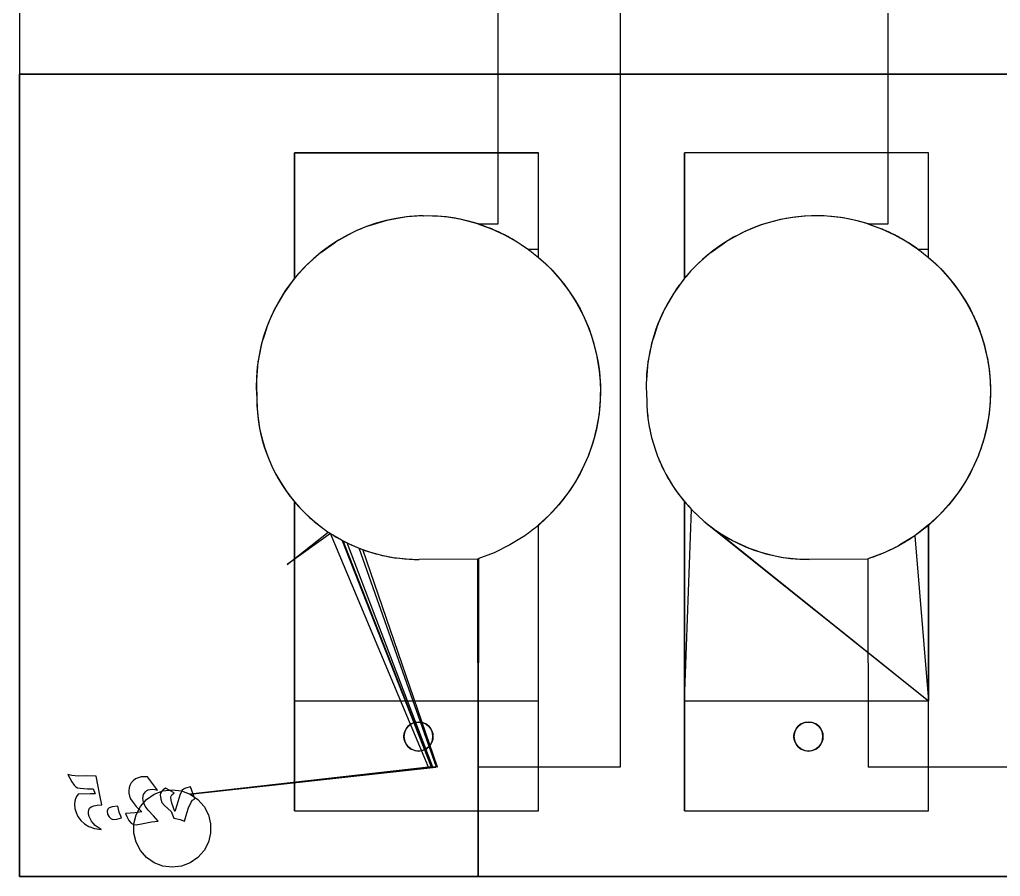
# Model space of a CAD drawing. Header units: millimetres. Extents: x -658 to 1307, y -81 to 472.
# Drawn here: x 380.8 to 431.5, y 0 to 44.3 of the extents above; entities that cross this region are included whole.
import ezdxf

# ---------------------------------------------------------------- set-up
doc = ezdxf.new("R2010")
doc.units = ezdxf.units.MM
doc.layers.get('0').update_dxf_attribs({"true_color": 0xffffff})

# ---------------------------------------------------------------- blocks, each defined once
blk = doc.blocks.new('frame_v_2_5_1')
for p, q in [((420.32, 886.89, 162.01), (420.32, 56.43, 162)), ((420.32, 847.03, 127.01), (420.32, 56.43, 127.01)), ((110, 738.66, 162.01), (110, 0, 162.01)), ((357.31, 337.28, 127), (357.31, 636.09, 127)), ((357.31, 337.28, 162), (357.31, 636.09, 162)), ((558.81, 337.28, 127), (558.81, 636.09, 127)), ((558.81, 337.28, 162), (558.81, 636.09, 162)), ((110, 584.49, 50), (110, 414.5, 50)), ((110, 414.5, 0), (1082, 414.5, 0)), ((1082, 414.5, 50), (110, 414.5, 50)), ((110, 414.5, 0), (110, 414.5, 50)), ((110, 0, 0.02), (110, 414.5, 0)), ((252.07, 373.88, 0), (252.07, 373.88, 24.01)), ((252.07, 373.88, 24.01), (252.08, 309.11, 24)), ((252.08, 309.1, 0), (252.07, 373.88, 0)), ((252.07, 373.88, 0), (378.07, 373.88, 0.01)), ((378.07, 373.88, 24.01), (252.07, 373.88, 24.01)), ((378.07, 323.95, 24.01), (378.07, 373.88, 24.01)), ((378.07, 373.88, 0.01), (378.07, 373.88, 24.01)), ((378.07, 319.86, 0.01), (378.07, 373.88, 0.01)), ((453.57, 373.88, 0), (453.57, 373.88, 24.01)), ((453.58, 309.1, 0), (453.57, 373.88, 0)), ((453.57, 373.88, 24.01), (453.58, 309.11, 24.01)), ((579.57, 373.88, 0), (453.57, 373.88, 0)), ((579.57, 373.88, 24.01), (453.57, 373.88, 24.01)), ((579.57, 323.95, 24.01), (579.57, 373.88, 24.01)), ((579.57, 373.88, 0), (579.57, 373.88, 24.01)), ((579.57, 319.86, 0), (579.57, 373.88, 0)), ((309.07, 340.69, 24.01), (309.08, 340.69, 162)), ((318.58, 341.38, 24.01), (318.59, 341.37, 162)), ((328.1, 341.03, 24.01), (328.11, 341.02, 162)), ((337.54, 339.65, 162), (337.53, 339.65, 24.01)), ((510.57, 340.69, 24.02), (510.58, 340.69, 162)), ((520.08, 341.38, 24.02), (520.09, 341.37, 162)), ((529.6, 341.03, 24.02), (529.61, 341.02, 162)), ((539.03, 339.65, 24.02), (539.04, 339.65, 162)), ((290.56, 336.26, 24.01), (290.57, 336.26, 162)), ((299.69, 338.98, 24.01), (299.7, 338.97, 162)), ((346.77, 337.26, 127.01), (346.77, 337.26, 24.01)), ((346.77, 337.26, 127.01), (346.77, 337.26, 162)), ((347.15, 337.28, 127.01), (357.31, 337.28, 127)), ((347.15, 337.28, 162), (357.31, 337.28, 162)), ((347.15, 337.28, 127.01), (347.15, 337.28, 162)), ((353.75, 334.72, 24), (353.76, 334.72, 127.01)), ((357.31, 337.28, 127), (357.31, 337.28, 162)), ((492.06, 336.26, 24.02), (492.07, 336.26, 162)), ((501.19, 338.98, 24.02), (501.2, 338.97, 162)), ((548.27, 337.26, 24.01), (548.27, 337.26, 127)), ((548.27, 337.26, 127), (548.27, 337.26, 162)), ((548.65, 337.28, 127), (548.65, 337.28, 162)), ((548.65, 337.28, 127), (558.81, 337.28, 127)), ((548.65, 337.28, 162), (558.81, 337.28, 162)), ((555.25, 334.72, 24), (555.26, 334.72, 127)), ((558.81, 337.28, 127), (558.81, 337.28, 162)), ((281.77, 332.57, 24.01), (281.78, 332.57, 162)), ((360.51, 331.62, 24), (360.51, 331.62, 127.01)), ((483.27, 332.57, 24.02), (483.28, 332.57, 162)), ((562.01, 331.62, 24), (562.01, 331.62, 127)), ((265.65, 322.46, 24.01), (273.43, 327.95, 24.01)), ((273.43, 327.95, 24.01), (273.44, 327.95, 162)), ((366.99, 327.98, 24), (366.99, 327.97, 127.01)), ((467.15, 322.46, 24.01), (474.93, 327.95, 24.02)), ((474.93, 327.95, 24.02), (474.94, 327.95, 162)), ((568.49, 327.98, 24), (568.49, 327.97, 127)), ((265.65, 322.46, 24.01), (265.65, 322.45, 162)), ((378.07, 323.95, 24.01), (372.96, 323.96, 24)), ((373.15, 323.81, 127.01), (373.16, 323.83, 24)), ((378.09, 319.88, 24), (378.07, 323.95, 24.01)), ((378.09, 319.88, 24), (378.07, 319.86, 0.01)), ((467.15, 322.46, 24.01), (467.15, 322.45, 162)), ((579.57, 323.95, 24.01), (574.44, 323.95, 24)), ((574.65, 323.81, 127), (574.66, 323.83, 24)), ((579.59, 319.88, 24), (579.57, 323.95, 24.01)), ((579.59, 319.88, 24), (579.57, 319.86, 0)), ((258.5, 316.15, 24.01), (258.51, 316.14, 162)), ((378.94, 319.16, 127.01), (378.95, 319.17, 0)), ((460, 316.15, 24.01), (460.01, 316.14, 162)), ((580.44, 319.16, 127), (580.45, 319.17, 0)), ((252.08, 309.11, 24), (252.08, 309.1, 0)), ((252.08, 309.1, 162), (252.08, 309.11, 24)), ((384.34, 314.06, 127.01), (384.34, 314.06, 0)), ((453.58, 309.11, 24.01), (453.58, 309.1, 0)), ((453.58, 309.1, 162), (453.58, 309.11, 24.01)), ((585.84, 314.06, 127), (585.84, 314.06, 0)), ((389.3, 308.52, 127.01), (389.31, 308.53, 0)), ((590.81, 308.53, 0), (590.8, 308.52, 127)), ((246.46, 301.41, 0), (246.46, 301.4, 162)), ((393.8, 302.6, 127.01), (393.8, 302.61, 0)), ((447.96, 301.4, 162), (447.96, 301.41, 0)), ((595.3, 302.61, 0), (595.3, 302.6, 127)), ((397.79, 296.34, 127.01), (397.79, 296.34, 0)), ((599.29, 296.34, 0), (599.29, 296.34, 127)), ((241.7, 293.14, 0), (241.71, 293.14, 162)), ((401.26, 289.76, 127.01), (401.26, 289.77, 0)), ((443.21, 293.14, 162), (443.2, 293.14, 0)), ((602.76, 289.77, 0), (602.76, 289.76, 127)), ((237.87, 284.42, 0), (237.88, 284.42, 162)), ((439.37, 284.42, 0), (439.38, 284.42, 162)), ((404.18, 282.93, 127.01), (404.18, 282.93, 0)), ((605.68, 282.93, 0), (605.68, 282.93, 127)), ((235, 275.33, 0), (235.01, 275.32, 162)), ((406.53, 275.88, 127.01), (406.53, 275.88, 0)), ((436.5, 275.33, 0), (436.51, 275.32, 162)), ((608.03, 275.88, 0), (608.03, 275.88, 127)), ((408.3, 268.66, 127.01), (408.3, 268.66, 0)), ((609.8, 268.66, 0), (609.8, 268.66, 127)), ((233.14, 265.98, 0), (233.15, 265.98, 162)), ((434.64, 265.98, 0), (434.65, 265.98, 162)), ((409.47, 261.32, 127.01), (409.47, 261.32, 0)), ((610.97, 261.32, 0), (610.97, 261.32, 127)), ((232.3, 256.48, 0), (232.31, 256.48, 162)), ((410.04, 253.91, 127.01), (410.04, 253.91, 0)), ((433.8, 256.48, 0), (433.81, 256.48, 162)), ((611.54, 253.91, 0), (611.54, 253.91, 127)), ((232.49, 246.95, 0), (232.5, 246.95, 162)), ((410, 246.48, 127.01), (410, 246.48, 0)), ((434, 246.95, 162), (433.99, 246.95, 0)), ((611.5, 246.48, 0), (611.5, 246.48, 127)), ((409.35, 239.08, 127.01), (409.35, 239.08, 0)), ((610.85, 239.08, 0), (610.85, 239.08, 127)), ((233.01, 237.92, 0), (233.02, 237.92, 162)), ((434.52, 237.92, 162), (434.51, 237.92, 0)), ((234.51, 229, 0), (234.52, 228.99, 162)), ((408.1, 231.75, 127.01), (408.1, 231.75, 0)), ((436.02, 228.99, 162), (436.01, 229, 0)), ((609.6, 231.75, 0), (609.6, 231.75, 127)), ((406.25, 224.55, 127.01), (406.26, 224.55, 0)), ((607.76, 224.55, 0), (607.75, 224.55, 127)), ((236.97, 220.29, 0), (236.98, 220.28, 162)), ((438.48, 220.28, 162), (438.47, 220.29, 0)), ((403.83, 217.53, 127.01), (403.83, 217.53, 0)), ((605.33, 217.53, 0), (605.33, 217.53, 127)), ((240.35, 211.89, 0), (240.36, 211.89, 162)), ((400.83, 210.73, 127.01), (400.83, 210.73, 0)), ((441.86, 211.89, 162), (441.85, 211.89, 0)), ((602.33, 210.73, 127), (602.33, 210.73, 0)), ((244.63, 203.92, 0), (244.63, 203.92, 162)), ((397.29, 204.19, 127.01), (397.29, 204.19, 0)), ((446.13, 203.92, 162), (446.13, 203.92, 0)), ((598.79, 204.19, 127), (598.79, 204.19, 0)), ((393.23, 197.97, 127.01), (393.23, 197.97, 0)), ((594.73, 197.97, 0), (594.73, 197.97, 127)), ((249.74, 196.45, 0), (249.74, 196.45, 162)), ((252.03, 193.78, 0), (252.07, 193.72, 86.98)), ((252.07, 33.96, 0), (252.03, 193.78, 0)), ((252.07, 193.72, 86.98), (253.85, 191.66, 86.97)), ((252.07, 193.72, 86.98), (252.07, 90.78, 86.97)), ((451.24, 196.45, 162), (451.24, 196.45, 0)), ((453.53, 193.78, 0), (453.57, 193.72, 86.98)), ((453.57, 33.96, 0), (453.53, 193.78, 0)), ((453.57, 193.72, 86.98), (455.35, 191.66, 86.97)), ((453.57, 193.72, 86.98), (453.57, 90.78, 86.97)), ((255.64, 189.58, 86.97), (255.63, 189.58, 162)), ((388.67, 192.1, 127.01), (388.67, 192.1, 0)), ((453.57, 90.78, 86.97), (457.13, 189.58, 86.96)), ((455.35, 191.66, 86.97), (457.13, 189.58, 86.96)), ((457.13, 189.58, 86.96), (457.13, 189.58, 162)), ((457.13, 189.58, 86.96), (463.73, 183.39, 86.96)), ((590.17, 192.1, 0), (590.17, 192.1, 127)), ((262.23, 183.39, 162), (262.23, 183.39, 86.97)), ((383.65, 186.62, 127.01), (383.65, 186.62, 0)), ((463.73, 183.39, 86.96), (470.96, 177.95, 86.96)), ((463.73, 183.39, 86.96), (463.73, 183.39, 162)), ((463.73, 183.39, 86.96), (579.57, 90.78, 86.98)), ((585.15, 186.62, 0), (585.15, 186.62, 127)), ((248.15, 161.18, 162), (269.47, 177.95, 162)), ((269.47, 177.95, 162), (269.47, 177.95, 86.97)), ((378.07, 181.72, 86.97), (378.07, 181.72, 127)), ((378.07, 33.96, 0.01), (378.08, 181.72, 0)), ((378.07, 181.72, 86.97), (378.08, 181.72, 0)), ((378.07, 90.78, 86.98), (378.07, 181.72, 86.97)), ((470.96, 177.95, 86.96), (478.74, 173.32, 86.96)), ((470.96, 177.95, 86.96), (470.97, 177.95, 162)), ((470.96, 177.95, 86.96), (579.57, 90.78, 86.98)), ((579.57, 33.96, 0), (579.58, 181.72, 0)), ((579.57, 181.72, 87.11), (579.57, 90.78, 86.98)), ((579.58, 181.72, 0), (579.57, 181.72, 87.11)), ((579.57, 181.72, 87.11), (579.57, 181.72, 127)), ((270.7, 177.22, 162.01), (248.15, 161.18, 162)), ((321.25, 56.43, 162), (270.7, 177.22, 162.01)), ((322.77, 56.43, 162.01), (276.6, 173.7, 162.01)), ((277.24, 173.32, 162), (277.24, 173.32, 86.97)), ((322.94, 56.43, 162), (277.24, 173.32, 162)), ((323.52, 56.43, 162), (279.28, 172.39, 162.01)), ((371.03, 176.05, 86.97), (371.03, 176.05, 127)), ((478.74, 173.32, 86.96), (478.74, 173.32, 162)), ((478.74, 173.32, 86.96), (486.98, 169.57, 86.96)), ((572.52, 176.05, 86.97), (579.57, 90.78, 86.98)), ((572.52, 176.05, 86.97), (572.53, 176.05, 127)), ((285.48, 169.57, 86.97), (285.48, 169.56, 162)), ((325.32, 56.43, 162), (285.48, 169.56, 162)), ((325.9, 56.43, 162), (287.33, 168.95, 162.01)), ((355.22, 167.28, 86.97), (355.22, 167.27, 127)), ((363.34, 171.27, 86.97), (363.34, 171.27, 127)), ((486.98, 169.57, 86.96), (495.57, 166.72, 86.96)), ((486.98, 169.56, 162), (486.98, 169.57, 86.96)), ((556.72, 167.27, 86.97), (556.72, 167.27, 127)), ((564.84, 171.27, 86.97), (564.84, 171.27, 127)), ((294.07, 166.72, 162), (294.07, 166.73, 86.97)), ((302.92, 164.83, 162), (302.92, 164.83, 86.97)), ((311.92, 163.9, 162), (311.92, 163.9, 86.97)), ((316.44, 163.93, 162), (346.74, 164.11, 162)), ((316.44, 163.93, 86.97), (346.74, 164.11, 86.97)), ((346.74, 164.11, 127.01), (347.09, 164.11, 127.01)), ((346.74, 164.11, 127.01), (346.74, 164.11, 162)), ((346.74, 164.11, 127.01), (346.74, 164.11, 86.97)), ((346.74, 164.11, 162), (347.09, 164.11, 162)), ((346.88, 56.43, 162), (346.74, 164.11, 162)), ((347.09, 164.11, 127.01), (346.96, 56.43, 127.01)), ((346.96, 56.43, 162), (347.09, 164.11, 162)), ((347.09, 164.11, 127.01), (347.09, 164.11, 162)), ((495.57, 166.72, 86.96), (495.57, 166.72, 162)), ((495.57, 166.72, 86.96), (504.41, 164.83, 86.96)), ((504.41, 164.83, 86.96), (513.42, 163.9, 86.96)), ((504.41, 164.83, 86.96), (504.42, 164.83, 162)), ((513.42, 163.9, 86.96), (548.23, 164.11, 86.96)), ((513.42, 163.9, 86.96), (513.42, 163.9, 162)), ((517.94, 163.93, 162), (548.24, 164.11, 162)), ((548.24, 164.11, 127), (548.23, 164.11, 86.96)), ((548.24, 164.11, 127), (548.24, 164.11, 162)), ((548.24, 164.11, 127), (548.45, 56.43, 127.01)), ((548.24, 164.11, 162), (548.45, 56.43, 162)), ((252.07, 90.78, 23.94), (378.07, 90.78, 23.95)), ((252.07, 90.78, 23.94), (252.07, 90.78, 86.97)), ((252.07, 90.78, 86.97), (378.07, 90.78, 86.98)), ((252.07, 90.78, 23.94), (252.07, 33.96, 23.94)), ((378.07, 90.78, 23.95), (378.07, 90.78, 86.98)), ((378.07, 33.96, 23.95), (378.07, 90.78, 23.95)), ((453.57, 90.78, 23.96), (453.57, 90.78, 86.97)), ((453.57, 90.78, 23.96), (579.57, 90.78, 23.96)), ((453.57, 90.78, 86.97), (579.57, 90.78, 86.98)), ((453.57, 90.78, 23.96), (453.57, 33.96, 23.96)), ((579.57, 90.78, 23.96), (579.57, 90.78, 86.98)), ((579.57, 33.96, 23.96), (579.57, 90.78, 23.96)), ((309.58, 76.03, 23.95), (309.58, 76.03, 82.01)), ((310.77, 77.59, 23.95), (310.77, 77.58, 82.01)), ((312.32, 78.78, 23.95), (312.32, 78.78, 82.01)), ((314.13, 79.53, 23.95), (314.13, 79.53, 82.01)), ((316.07, 79.78, 23.95), (316.07, 79.78, 82.01)), ((318.02, 79.53, 23.95), (318.01, 79.53, 82.01)), ((319.82, 78.78, 23.95), (319.82, 78.78, 82.01)), ((321.38, 77.59, 23.95), (321.38, 77.58, 82.01)), ((322.57, 76.03, 23.95), (322.57, 76.03, 82.01)), ((511.08, 76.03, 23.96), (511.08, 76.03, 82)), ((512.27, 77.59, 23.96), (512.27, 77.58, 82)), ((513.82, 78.78, 23.96), (513.82, 78.78, 82)), ((515.63, 79.53, 23.96), (515.63, 79.53, 82)), ((517.57, 79.78, 23.96), (517.57, 79.78, 82)), ((519.52, 79.53, 23.96), (519.51, 79.53, 82)), ((521.32, 78.78, 23.96), (521.32, 78.78, 82)), ((522.88, 77.59, 23.96), (522.88, 77.58, 82)), ((524.07, 76.03, 23.96), (524.07, 76.03, 82)), ((308.57, 72.28, 23.95), (308.57, 72.28, 82.01)), ((308.83, 74.23, 23.95), (308.83, 74.22, 82.01)), ((323.32, 74.23, 23.95), (323.32, 74.22, 82.01)), ((323.57, 72.28, 23.95), (323.57, 72.28, 82.01)), ((510.07, 72.28, 23.96), (510.07, 72.28, 82)), ((510.33, 74.22, 23.96), (510.33, 74.22, 82)), ((524.82, 74.22, 23.96), (524.82, 74.22, 82)), ((525.07, 72.28, 23.96), (525.07, 72.28, 82)), ((308.83, 70.34, 23.95), (308.83, 70.34, 82.01)), ((309.58, 68.53, 23.95), (309.58, 68.53, 82.01)), ((310.77, 66.98, 23.95), (310.77, 66.98, 82.01)), ((321.38, 66.98, 23.95), (321.38, 66.98, 82.01)), ((322.57, 68.53, 23.95), (322.57, 68.53, 82.01)), ((323.32, 70.34, 23.95), (323.32, 70.34, 82.01)), ((510.33, 70.34, 23.96), (510.33, 70.34, 82)), ((511.08, 68.53, 23.96), (511.08, 68.53, 82)), ((512.27, 66.98, 23.96), (512.27, 66.98, 82)), ((522.88, 66.98, 23.96), (522.88, 66.98, 82)), ((524.07, 68.53, 23.96), (524.07, 68.53, 82)), ((524.82, 70.34, 23.96), (524.82, 70.34, 82)), ((312.32, 65.79, 23.95), (312.32, 65.79, 82.01)), ((314.13, 65.04, 23.95), (314.13, 65.04, 82.01)), ((316.07, 64.78, 23.95), (316.07, 64.78, 82.01)), ((318.02, 65.04, 23.95), (318.01, 65.04, 82.01)), ((319.82, 65.79, 23.95), (319.82, 65.79, 82.01)), ((513.82, 65.79, 23.96), (513.82, 65.79, 82)), ((515.63, 65.04, 23.96), (515.63, 65.04, 82)), ((517.57, 64.78, 23.96), (517.57, 64.78, 82)), ((519.52, 65.04, 23.96), (519.51, 65.04, 82)), ((521.32, 65.79, 23.96), (521.32, 65.79, 82)), ((198.14, 42.43, 162), (324.99, 56.43, 162)), ((321.25, 56.43, 162), (198.14, 42.43, 162)), ((322.77, 56.43, 162.01), (198.14, 42.43, 162)), ((322.77, 56.43, 162.01), (321.25, 56.43, 162)), ((322.94, 56.43, 162), (322.77, 56.43, 162.01)), ((323.52, 56.43, 162), (322.94, 56.43, 162)), ((323.52, 56.43, 162), (322.94, 56.34, 162)), ((322.94, 56.43, 162), (322.94, 56.34, 162)), ((324.99, 56.43, 162), (323.52, 56.43, 162)), ((325.9, 56.43, 162), (325.32, 56.43, 162)), ((346.88, 56.43, 162), (346.96, 56.43, 162)), ((346.96, 0, 162.01), (346.88, 56.43, 162)), ((420.32, 56.43, 127.01), (346.96, 56.43, 127.01)), ((420.32, 56.43, 162), (346.96, 56.43, 162)), ((346.96, 56.43, 127.01), (346.96, 56.43, 162)), ((346.96, 56.43, 162), (346.96, 0, 162.01)), ((420.32, 56.43, 127.01), (420.32, 56.43, 162)), ((621.82, 56.43, 127.01), (548.45, 56.43, 127.01)), ((621.82, 56.43, 162), (548.45, 56.43, 162)), ((548.45, 56.43, 127.01), (548.45, 56.43, 162)), ((134.84, 52.66, 0.01), (134.84, 52.66, 20.01)), ((137.02, 52.06, 0.01), (137.02, 52.06, 20.01)), ((140.17, 51.86, 0.01), (140.17, 51.86, 20.01)), ((144.78, 51.88, 0.01), (144.78, 51.88, 20.01)), ((149.48, 51.72, 0.01), (149.48, 51.72, 20.01)), ((171.27, 50.99, 0.01), (171.27, 50.99, 20.01)), ((172.73, 51.4, 0.01), (172.73, 51.4, 20.01)), ((174.3, 51.53, 0.01), (174.3, 51.53, 20.01)), ((181.25, 44.54, 0.01), (176.15, 51.37, 0.01)), ((181.25, 44.54, 20.01), (176.15, 51.37, 20.01)), ((176.15, 51.37, 0.01), (176.15, 51.37, 20.01)), ((136.94, 48.9, 0.01), (136.94, 48.9, 20.01)), ((138.15, 47.2, 0.01), (138.15, 47.2, 20.01)), ((139.02, 46.29, 0.01), (139.02, 46.29, 20.01)), ((139.95, 45.84, 0.01), (139.95, 45.84, 20.01)), ((166.54, 45.74, 0.01), (166.54, 45.74, 20.01)), ((166.98, 47.05, 0.01), (166.98, 47.05, 20.01)), ((167.7, 48.27, 0.01), (167.7, 48.27, 20.01)), ((168.71, 49.39, 0.01), (168.71, 49.39, 20.01)), ((169.93, 50.33, 0.01), (169.93, 50.33, 20.01)), ((195.65, 45.64, 0.01), (195.65, 45.64, 20.01)), ((200.45, 40.06, 0.01), (198.21, 46.25, 0.01)), ((198.21, 46.25, 0.01), (198.21, 46.25, 20.01)), ((200.45, 40.06, 20.01), (198.21, 46.25, 20.01)), ((139.45, 41.33, 0.01), (139.45, 41.33, 20.01)), ((140.31, 42.42, 0.01), (140.31, 42.42, 20.01)), ((141.24, 45.51, 0.01), (141.24, 45.51, 20.01)), ((145.04, 45.24, 0.01), (145.04, 45.24, 20.01)), ((146.67, 42.67, 0.01), (146.67, 42.67, 20.01)), ((146.79, 45.26, 0.01), (146.79, 45.26, 20.01)), ((147.49, 45.22, 0.01), (147.8, 45.21, 0.01)), ((147.49, 45.22, 20.01), (147.8, 45.21, 20.01)), ((147.49, 45.22, 0.01), (147.49, 45.22, 20.01)), ((147.8, 45.21, 0.01), (148.02, 45.18, 0.01)), ((147.8, 45.21, 0.01), (147.8, 45.21, 20.01)), ((147.8, 45.21, 20.01), (148.02, 45.18, 20.01)), ((148.02, 45.18, 0.01), (149.05, 42.65, 0.01)), ((148.02, 45.18, 20.01), (149.05, 42.65, 20.01)), ((148.02, 45.18, 0.01), (148.02, 45.18, 20.01)), ((149.05, 42.65, 0.01), (149.05, 42.65, 20.01)), ((151.42, 41.97, 0.01), (151.42, 41.97, 20.01)), ((166.4, 44.33, 0.01), (166.4, 44.33, 20.01)), ((166.5, 42.93, 0.01), (166.5, 42.93, 20.01)), ((166.82, 41.54, 0.01), (166.82, 41.54, 20.01)), ((174.04, 42.32, 0.01), (174.04, 42.32, 20.01)), ((174.96, 43.78, 0.01), (174.96, 43.78, 20.01)), ((175.64, 44.32, 0.01), (175.64, 44.32, 20.01)), ((176.44, 44.7, 0.01), (176.44, 44.7, 20.01)), ((178.41, 45.01, 0.01), (178.41, 45.01, 20.01)), ((179.55, 42.45, 162), (179.55, 42.45, 117)), ((179.79, 44.89, 0.01), (179.79, 44.89, 20.01)), ((181.25, 44.54, 0.01), (181.25, 44.54, 20.01)), ((182.67, 42.13, 0.01), (182.67, 42.13, 20.01)), ((182.84, 43.05, 0.01), (182.84, 43.05, 20.01)), ((183.34, 43.93, 0.01), (183.34, 43.93, 20.01)), ((184.06, 44.15, 162), (184.06, 44.15, 117)), ((184.17, 44.76, 0.01), (184.17, 44.76, 20.01)), ((189.88, 43.26, 0.01), (185.34, 45.53, 0.01)), ((189.88, 43.26, 20.01), (185.34, 45.53, 20.01)), ((185.34, 45.53, 0.01), (185.34, 45.53, 20.01)), ((188.18, 40.7, 0.01), (188.18, 40.7, 20.01)), ((188.29, 41.42, 0.01), (188.29, 41.42, 20.01)), ((188.61, 42.08, 0.01), (188.61, 42.08, 20.01)), ((188.85, 44.73, 162), (188.85, 44.73, 117)), ((189.88, 43.26, 0.01), (189.88, 43.26, 20.01)), ((192.8, 41.98, 0.01), (192.8, 41.98, 20.01)), ((193.45, 43.51, 0.01), (193.45, 43.51, 20.01)), ((193.64, 44.15, 162), (193.64, 44.15, 117)), ((194.04, 44.5, 0.01), (194.04, 44.5, 20.01)), ((194.73, 45.14, 0.01), (194.73, 45.14, 20.01)), ((198.14, 42.43, 162), (198.14, 42.43, 117)), ((138.34, 37.39, 0.01), (138.34, 37.39, 20.01)), ((138.46, 38.82, 0.01), (138.46, 38.82, 20.01)), ((138.83, 40.13, 0.01), (138.83, 40.13, 20.01)), ((147.04, 35.99, 0.01), (147.04, 35.99, 20.01)), ((148.31, 36.5, 0.01), (148.31, 36.5, 20.01)), ((150.11, 36.85, 0.01), (150.11, 36.85, 20.01)), ((152.53, 37.02, 0.01), (152.53, 37.02, 20.01)), ((157.87, 35.87, 0.01), (157.87, 35.87, 20.01)), ((160.67, 36.28, 0.01), (160.67, 36.28, 20.01)), ((167.35, 40.16, 0.01), (167.35, 40.16, 20.01)), ((168.09, 38.8, 0.01), (168.09, 38.8, 20.01)), ((170.21, 36.09, 0.01), (170.21, 36.09, 20.01)), ((172.38, 36.11, 162), (172.38, 36.11, 117)), ((173.74, 40.43, 0.01), (173.74, 40.43, 20.01)), ((174.03, 38.33, 0.01), (174.03, 38.33, 20.01)), ((174.91, 36.36, 0.01), (174.91, 36.36, 20.01)), ((175.58, 39.71, 162), (175.58, 39.71, 117)), ((182.91, 39.93, 0.01), (182.91, 39.93, 20.01)), ((183.43, 38.23, 0.01), (183.43, 38.23, 20.01)), ((184.89, 36.6, 0.01), (184.89, 36.6, 20.01)), ((188.31, 39.41, 0.01), (188.31, 39.41, 20.01)), ((188.69, 37.79, 0.01), (188.69, 37.79, 20.01)), ((191.36, 37.3, 0.01), (191.36, 37.3, 20.01)), ((198.56, 38.41, 0.01), (198.56, 38.41, 20.01)), ((199.28, 39.32, 0.01), (199.28, 39.32, 20.01)), ((200.45, 40.06, 0.01), (200.45, 40.06, 20.01)), ((202.11, 39.69, 162), (202.11, 39.69, 117)), ((205.3, 36.08, 162), (205.3, 36.08, 117)), ((138.54, 35.13, 0.01), (138.54, 35.13, 20.01)), ((139.14, 32.96, 0.01), (139.14, 32.96, 20.01)), ((140.15, 30.88, 0.01), (140.15, 30.88, 20.01)), ((145.52, 33.29, 0.01), (145.52, 33.29, 20.01)), ((145.62, 32.11, 0.01), (145.62, 32.11, 20.01)), ((145.69, 34.44, 0.01), (145.69, 34.44, 20.01)), ((145.91, 30.93, 0.01), (145.91, 30.93, 20.01)), ((146.17, 35.33, 0.01), (146.17, 35.33, 20.01)), ((155.24, 33.68, 0.01), (155.24, 33.68, 20.01)), ((155.48, 32.19, 0.01), (155.48, 32.19, 20.01)), ((155.49, 34.76, 0.01), (155.49, 34.76, 20.01)), ((156.21, 30.77, 0.01), (156.21, 30.77, 20.01)), ((156.23, 35.43, 0.01), (156.23, 35.43, 20.01)), ((161.51, 33.15, 0.01), (161.51, 33.15, 20.01)), ((164.72, 32.55, 0.01), (164.72, 32.55, 20.01)), ((165.36, 30.97, 0.01), (165.36, 30.97, 20.01)), ((169.73, 32.8, 0.01), (169.73, 32.8, 20.01)), ((170.14, 31.84, 162), (170.14, 31.84, 117)), ((173.17, 33.42, 0.01), (173.17, 33.42, 20.01)), ((176.48, 34.23, 0.01), (176.48, 34.23, 20.01)), ((179.13, 31.3, 0.01), (179.13, 31.3, 20.01)), ((188.22, 33.56, 0.01), (188.22, 33.56, 20.01)), ((190.19, 33.56, 0.01), (190.19, 33.56, 20.01)), ((196.35, 32.62, 0.01), (196.35, 32.62, 20.01)), ((197.24, 35.37, 0.01), (197.24, 35.37, 20.01)), ((207.54, 31.81, 162), (207.54, 31.81, 117)), ((252.07, 33.96, 0), (378.07, 33.96, 0.01)), ((252.07, 33.96, 23.94), (378.07, 33.96, 23.95)), ((252.07, 33.96, 0), (252.07, 33.96, 23.94)), ((378.07, 33.96, 0.01), (378.07, 33.96, 23.95)), ((453.57, 33.96, 0), (453.57, 33.96, 23.96)), ((453.57, 33.96, 23.96), (579.57, 33.96, 23.96)), ((453.57, 33.96, 0), (579.57, 33.96, 0)), ((579.57, 33.96, 0), (579.57, 33.96, 23.96)), ((141.55, 28.89, 0.01), (141.55, 28.89, 20.01)), ((143.44, 27.13, 0.01), (143.44, 27.13, 20.01)), ((145.84, 25.77, 0.01), (145.84, 25.77, 20.01)), ((147.06, 28.57, 0.01), (147.06, 28.57, 20.01)), ((147.94, 27.43, 0.01), (147.94, 27.43, 20.01)), ((149.1, 26.35, 0.01), (149.1, 26.35, 20.01)), ((157.26, 29.72, 0.01), (157.26, 29.72, 20.01)), ((158.41, 29.37, 0.01), (158.41, 29.37, 20.01)), ((160.28, 29.6, 0.01), (160.28, 29.6, 20.01)), ((162.68, 30.27, 0.01), (162.68, 30.27, 20.01)), ((166.42, 28.83, 0.01), (166.42, 28.83, 20.01)), ((167.56, 27.54, 0.01), (167.56, 27.54, 20.01)), ((168.82, 26.9, 0.01), (168.82, 26.9, 20.01)), ((168.98, 27.16, 162), (168.98, 27.16, 117)), ((170.15, 26.69, 0.01), (170.15, 26.69, 20.01)), ((173.83, 27.27, 0.01), (173.83, 27.27, 20.01)), ((178.15, 28.12, 0.01), (178.15, 28.12, 20.01)), ((181.56, 28.56, 0.01), (181.56, 28.56, 20.01)), ((189.62, 30.11, 0.01), (189.62, 30.11, 20.01)), ((192.91, 29.34, 0.01), (192.91, 29.34, 20.01)), ((195.27, 28.5, 0.01), (195.27, 28.5, 20.01)), ((208.69, 27.13, 162), (208.69, 27.13, 117)), ((148.75, 24.81, 0.01), (148.75, 24.81, 20.01)), ((150.52, 25.33, 0.01), (150.52, 25.33, 20.01)), ((152.18, 24.25, 0.01), (152.18, 24.39, 0.01)), ((152.18, 24.25, 20.01), (152.18, 24.39, 20.01)), ((152.18, 24.39, 0.01), (152.18, 24.39, 20.01)), ((152.18, 24.25, 0.01), (152.18, 24.25, 20.01)), ((168.98, 22.34, 162), (168.98, 22.34, 117)), ((208.69, 22.31, 162), (208.69, 22.31, 117)), ((170.13, 17.65, 162), (170.13, 17.65, 117)), ((207.53, 17.63, 162), (207.53, 17.62, 117)), ((172.37, 13.38, 162), (172.37, 13.38, 117)), ((205.29, 13.36, 162), (205.28, 13.36, 117)), ((175.56, 9.77, 162), (175.56, 9.77, 117)), ((179.53, 7.03, 162), (179.53, 7.03, 117)), ((184.03, 5.32, 162), (184.03, 5.32, 117)), ((193.61, 5.31, 162), (193.61, 5.31, 117)), ((198.12, 7.02, 162), (198.11, 7.02, 117)), ((202.09, 9.75, 162), (202.08, 9.75, 117)), ((1082, 0, 0), (110, 0, 0.02)), ((110, 0, 162.01), (346.96, 0, 162.01)), ((110, 0, 162.01), (110, 0, 0.02)), ((188.82, 4.73, 162), (188.82, 4.73, 117)), ((346.96, 0, 162.01), (1082, 0, 162))]:
    blk.add_line(p, q)
for points in [[(309.07, 340.69, 24.01), (299.69, 338.98, 24.01)], [(328.1, 341.03, 24.01), (318.58, 341.38, 24.01)], [(346.77, 337.26, 24.01), (337.53, 339.65, 24.01)], [(299.69, 338.98, 24.01), (290.56, 336.26, 24.01)], [(346.77, 337.26, 127.01), (353.76, 334.72, 127.01)], [(353.75, 334.72, 24), (360.51, 331.62, 24)], [(548.27, 337.26, 127), (555.26, 334.72, 127)], [(548.27, 337.26, 24.01), (555.25, 334.72, 24)], [(555.26, 334.72, 127), (562.01, 331.62, 127)], [(281.77, 332.57, 24.01), (273.43, 327.95, 24.01)], [(360.51, 331.62, 24), (365.23, 328.97, 24), (366.99, 327.98, 24)], [(562.01, 331.62, 127), (568.49, 327.97, 127)], [(366.99, 327.98, 24), (369.13, 326.53, 24), (372.96, 323.96, 24)], [(366.99, 327.97, 127.01), (369.13, 326.53, 127.01), (372.95, 323.95, 127.01), (373.15, 323.81, 127.01)], [(568.49, 327.98, 24), (570.63, 326.53, 24), (574.44, 323.95, 24)], [(265.65, 322.46, 24.01), (262.07, 319.3, 24.01), (258.5, 316.15, 24.01)], [(372.96, 323.96, 24), (373.16, 323.83, 24)], [(373.15, 323.81, 127.01), (374.24, 322.94, 127.01), (375.52, 321.91, 127.01), (378.07, 319.86, 127.01), (378.94, 319.16, 127.01), (381.64, 316.61, 127.01), (384.34, 314.06, 127.01), (389.3, 308.52, 127.01), (393.8, 302.6, 127.01), (397.79, 296.34, 127.01), (401.26, 289.76, 127.01), (404.18, 282.93, 127.01), (406.53, 275.88, 127.01), (408.3, 268.66, 127.01), (409.47, 261.32, 127.01), (410.04, 253.91, 127.01), (410, 246.48, 127.01), (409.35, 239.08, 127.01), (408.1, 231.75, 127.01), (406.25, 224.55, 127.01), (403.83, 217.53, 127.01), (400.83, 210.73, 127.01), (397.29, 204.19, 127.01), (393.23, 197.97, 127.01), (388.67, 192.1, 127.01), (383.65, 186.62, 127.01), (378.07, 181.72, 127)], [(373.16, 323.83, 24), (374.25, 322.95, 24), (375.53, 321.93, 24), (378.09, 319.88, 24)], [(467.15, 322.46, 24.01), (463.57, 319.3, 24.01), (460, 316.15, 24.01)], [(574.44, 323.95, 24), (574.66, 323.83, 24)], [(574.65, 323.81, 127), (575.74, 322.94, 127), (577.02, 321.91, 127), (579.57, 319.86, 127), (580.44, 319.16, 127), (583.14, 316.61, 127), (585.84, 314.06, 127), (590.8, 308.52, 127)], [(574.66, 323.83, 24), (575.75, 322.95, 24), (577.03, 321.93, 24), (579.59, 319.88, 24)], [(258.5, 316.15, 24.01), (252.08, 309.11, 24)], [(252.08, 309.1, 0), (246.46, 301.41, 0), (241.7, 293.14, 0), (238.83, 286.6, 0), (237.87, 284.42, 0), (236.44, 279.87, 0), (235, 275.33, 0), (234.07, 270.65, 0), (233.14, 265.98, 0), (232.72, 261.23, 0), (232.3, 256.48, 0), (232.35, 254.1, 0), (232.49, 246.95, 0)], [(453.58, 309.1, 0), (447.96, 301.41, 0)], [(590.8, 308.52, 127), (595.3, 302.6, 127)], [(447.96, 301.41, 0), (443.2, 293.14, 0)], [(595.3, 302.6, 127), (599.29, 296.34, 127)], [(599.29, 296.34, 127), (602.76, 289.76, 127)], [(443.2, 293.14, 0), (440.33, 286.6, 0), (439.37, 284.42, 0), (437.94, 279.87, 0), (436.5, 275.33, 0), (435.57, 270.65, 0), (434.64, 265.98, 0)], [(605.68, 282.93, 127), (608.03, 275.88, 127)], [(608.03, 275.88, 127), (609.8, 268.66, 127)], [(434.64, 265.98, 0), (434.22, 261.23, 0), (433.8, 256.48, 0)], [(610.85, 239.08, 127), (609.6, 231.75, 127)], [(609.6, 231.75, 127), (607.75, 224.55, 127)], [(605.33, 217.53, 127), (602.33, 210.73, 127)], [(602.33, 210.73, 127), (598.79, 204.19, 127)], [(598.79, 204.19, 127), (594.73, 197.97, 127)], [(594.73, 197.97, 127), (590.17, 192.1, 127)], [(590.17, 192.1, 127), (585.15, 186.62, 127), (579.57, 181.72, 127), (572.53, 176.05, 127), (564.84, 171.27, 127)], [(270.7, 177.22, 162.01), (276.6, 173.7, 162.01)], [(276.6, 173.7, 162.01), (277.24, 173.32, 162)], [(371.03, 176.05, 127), (363.34, 171.27, 127)], [(371.03, 176.05, 86.97), (363.34, 171.27, 86.97)], [(355.22, 167.28, 86.97), (346.74, 164.11, 86.97)], [(355.22, 167.27, 127), (346.74, 164.11, 127.01)], [(363.34, 171.27, 127), (355.22, 167.27, 127)], [(363.34, 171.27, 86.97), (355.22, 167.28, 86.97)], [(556.72, 167.27, 127), (548.24, 164.11, 127)], [(302.92, 164.83, 86.97), (309.9, 164.11, 86.97), (311.92, 163.9, 86.97)], [(316.07, 79.78, 23.95), (314.13, 79.53, 23.95), (312.32, 78.78, 23.95), (310.77, 77.59, 23.95), (310.31, 76.99, 23.95), (309.58, 76.03, 23.95), (308.83, 74.23, 23.95), (308.57, 72.28, 23.95), (308.83, 70.34, 23.95), (309.58, 68.53, 23.95)], [(312.56, 65.69, 23.95), (314.13, 65.04, 23.95), (314.18, 65.03, 23.95), (316.07, 64.78, 23.95), (318.02, 65.04, 23.95), (319.82, 65.79, 23.95), (321.38, 66.98, 23.95), (322.57, 68.53, 23.95), (323.32, 70.34, 23.95), (323.57, 72.28, 23.95), (323.32, 74.23, 23.95), (322.57, 76.03, 23.95), (321.38, 77.59, 23.95), (319.82, 78.78, 23.95), (318.02, 79.53, 23.95), (316.07, 79.78, 23.95)], [(309.58, 68.53, 23.95), (310.77, 66.98, 23.95), (312.32, 65.79, 23.95), (312.56, 65.69, 23.95)], [(149.48, 51.72, 0.01), (144.78, 51.88, 0.01), (140.17, 51.86, 0.01), (137.02, 52.06, 0.01), (134.84, 52.66, 0.01)], [(134.84, 52.66, 0.01), (136.94, 48.9, 0.01), (138.15, 47.2, 0.01), (139.02, 46.29, 0.01), (139.95, 45.84, 0.01), (141.24, 45.51, 0.01), (145.04, 45.24, 0.01), (146.79, 45.26, 0.01), (147.49, 45.22, 0.01)], [(134.84, 52.66, 20.01), (136.94, 48.9, 20.01), (138.15, 47.2, 20.01), (139.02, 46.29, 20.01), (139.95, 45.84, 20.01), (141.24, 45.51, 20.01), (145.04, 45.24, 20.01), (146.79, 45.26, 20.01), (147.49, 45.22, 20.01)], [(149.48, 51.72, 20.01), (144.78, 51.88, 20.01), (140.17, 51.86, 20.01), (137.02, 52.06, 20.01), (134.84, 52.66, 20.01)], [(152.53, 37.02, 0.01), (151.42, 41.97, 0.01), (149.48, 51.72, 0.01)], [(152.53, 37.02, 20.01), (151.42, 41.97, 20.01), (149.48, 51.72, 20.01)], [(176.15, 51.37, 0.01), (174.3, 51.53, 0.01), (172.73, 51.4, 0.01), (171.27, 50.99, 0.01), (169.93, 50.33, 0.01), (168.71, 49.39, 0.01), (167.7, 48.27, 0.01), (166.98, 47.05, 0.01), (166.54, 45.74, 0.01), (166.4, 44.33, 0.01), (166.5, 42.93, 0.01), (166.82, 41.54, 0.01), (167.35, 40.16, 0.01), (168.09, 38.8, 0.01), (170.21, 36.09, 0.01), (173.17, 33.42, 0.01)], [(176.15, 51.37, 20.01), (174.3, 51.53, 20.01), (172.73, 51.4, 20.01), (171.27, 50.99, 20.01), (169.93, 50.33, 20.01), (168.71, 49.39, 20.01), (167.7, 48.27, 20.01), (166.98, 47.05, 20.01), (166.54, 45.74, 20.01), (166.4, 44.33, 20.01), (166.5, 42.93, 20.01), (166.82, 41.54, 20.01), (167.35, 40.16, 20.01), (168.09, 38.8, 20.01), (170.21, 36.09, 20.01), (173.17, 33.42, 20.01)], [(198.21, 46.25, 0.01), (195.65, 45.64, 0.01), (194.73, 45.14, 0.01), (194.04, 44.5, 0.01), (193.45, 43.51, 0.01), (192.8, 41.98, 0.01), (191.36, 37.3, 0.01), (190.19, 33.56, 0.01)], [(198.21, 46.25, 20.01), (195.65, 45.64, 20.01), (194.73, 45.14, 20.01), (194.04, 44.5, 20.01), (193.45, 43.51, 20.01), (192.8, 41.98, 20.01), (191.36, 37.3, 20.01), (190.19, 33.56, 20.01)], [(140.31, 42.42, 0.01), (139.45, 41.33, 0.01), (138.83, 40.13, 0.01), (138.46, 38.82, 0.01), (138.34, 37.39, 0.01), (138.54, 35.13, 0.01), (139.14, 32.96, 0.01), (140.15, 30.88, 0.01), (141.55, 28.89, 0.01), (143.44, 27.13, 0.01), (145.84, 25.77, 0.01), (148.75, 24.81, 0.01), (152.18, 24.25, 0.01)], [(140.31, 42.42, 20.01), (139.45, 41.33, 20.01), (138.83, 40.13, 20.01), (138.46, 38.82, 20.01), (138.34, 37.39, 20.01), (138.54, 35.13, 20.01), (139.14, 32.96, 20.01), (140.15, 30.88, 20.01), (141.55, 28.89, 20.01), (143.44, 27.13, 20.01), (145.84, 25.77, 20.01), (148.75, 24.81, 20.01), (152.18, 24.25, 20.01)], [(149.05, 42.65, 0.01), (146.67, 42.67, 0.01), (140.31, 42.42, 0.01)], [(149.05, 42.65, 20.01), (146.67, 42.67, 20.01), (140.31, 42.42, 20.01)], [(181.56, 28.56, 0.01), (179.13, 31.3, 0.01), (176.48, 34.23, 0.01), (174.91, 36.36, 0.01), (174.03, 38.33, 0.01), (173.74, 40.43, 0.01), (174.04, 42.32, 0.01), (174.96, 43.78, 0.01), (175.64, 44.32, 0.01), (176.44, 44.7, 0.01), (178.41, 45.01, 0.01), (179.79, 44.89, 0.01), (181.25, 44.54, 0.01)], [(181.56, 28.56, 20.01), (179.13, 31.3, 20.01), (176.48, 34.23, 20.01), (174.91, 36.36, 20.01), (174.03, 38.33, 20.01), (173.74, 40.43, 20.01), (174.04, 42.32, 20.01), (174.96, 43.78, 20.01), (175.64, 44.32, 20.01), (176.44, 44.7, 20.01), (178.41, 45.01, 20.01), (179.79, 44.89, 20.01), (181.25, 44.54, 20.01)], [(185.34, 45.53, 0.01), (184.17, 44.76, 0.01), (183.34, 43.93, 0.01), (182.84, 43.05, 0.01), (182.67, 42.13, 0.01), (182.91, 39.93, 0.01), (183.43, 38.23, 0.01), (184.89, 36.6, 0.01), (188.22, 33.56, 0.01), (189.62, 30.11, 0.01)], [(185.34, 45.53, 20.01), (184.17, 44.76, 20.01), (183.34, 43.93, 20.01), (182.84, 43.05, 20.01), (182.67, 42.13, 20.01), (182.91, 39.93, 20.01), (183.43, 38.23, 20.01), (184.89, 36.6, 20.01), (188.22, 33.56, 20.01), (189.62, 30.11, 20.01)], [(190.19, 33.56, 0.01), (188.69, 37.79, 0.01), (188.31, 39.41, 0.01), (188.18, 40.7, 0.01), (188.29, 41.42, 0.01)], [(190.19, 33.56, 20.01), (188.69, 37.79, 20.01), (188.31, 39.41, 20.01), (188.18, 40.7, 20.01), (188.29, 41.42, 20.01)], [(188.29, 41.42, 0.01), (188.61, 42.08, 0.01), (189.88, 43.26, 0.01)], [(188.29, 41.42, 20.01), (188.61, 42.08, 20.01), (189.88, 43.26, 20.01)], [(152.18, 24.39, 0.01), (150.52, 25.33, 0.01), (149.1, 26.35, 0.01), (147.94, 27.43, 0.01), (147.06, 28.57, 0.01), (145.91, 30.93, 0.01), (145.62, 32.11, 0.01), (145.52, 33.29, 0.01), (145.69, 34.44, 0.01), (146.17, 35.33, 0.01), (147.04, 35.99, 0.01), (148.31, 36.5, 0.01), (150.11, 36.85, 0.01), (152.53, 37.02, 0.01)], [(152.18, 24.39, 20.01), (150.52, 25.33, 20.01), (149.1, 26.35, 20.01), (147.94, 27.43, 20.01), (147.06, 28.57, 20.01), (145.91, 30.93, 20.01), (145.62, 32.11, 20.01), (145.52, 33.29, 20.01), (145.69, 34.44, 20.01), (146.17, 35.33, 20.01), (147.04, 35.99, 20.01), (148.31, 36.5, 20.01), (150.11, 36.85, 20.01), (152.53, 37.02, 20.01)], [(160.67, 36.28, 0.01), (157.87, 35.87, 0.01), (156.23, 35.43, 0.01), (155.49, 34.76, 0.01)], [(160.67, 36.28, 20.01), (157.87, 35.87, 20.01), (156.23, 35.43, 20.01), (155.49, 34.76, 20.01)], [(162.68, 30.27, 0.01), (161.51, 33.15, 0.01), (160.67, 36.28, 0.01)], [(162.68, 30.27, 20.01), (161.51, 33.15, 20.01), (160.67, 36.28, 20.01)], [(195.27, 28.5, 0.01), (196.35, 32.62, 0.01), (197.24, 35.37, 0.01), (198.56, 38.41, 0.01), (199.28, 39.32, 0.01), (200.45, 40.06, 0.01)], [(195.27, 28.5, 20.01), (196.35, 32.62, 20.01), (197.24, 35.37, 20.01), (198.56, 38.41, 20.01), (199.28, 39.32, 20.01), (200.45, 40.06, 20.01)], [(155.49, 34.76, 0.01), (155.24, 33.68, 0.01), (155.48, 32.19, 0.01), (156.21, 30.77, 0.01), (157.26, 29.72, 0.01), (158.41, 29.37, 0.01), (160.28, 29.6, 0.01), (162.68, 30.27, 0.01)], [(155.49, 34.76, 20.01), (155.24, 33.68, 20.01), (155.48, 32.19, 20.01), (156.21, 30.77, 20.01), (157.26, 29.72, 20.01), (158.41, 29.37, 20.01), (160.28, 29.6, 20.01), (162.68, 30.27, 20.01)], [(173.17, 33.42, 0.01), (169.73, 32.8, 0.01), (164.72, 32.55, 0.01)], [(173.17, 33.42, 20.01), (169.73, 32.8, 20.01), (164.72, 32.55, 20.01)], [(164.72, 32.55, 0.01), (165.36, 30.97, 0.01), (166.42, 28.83, 0.01), (167.56, 27.54, 0.01), (168.82, 26.9, 0.01), (170.15, 26.69, 0.01), (173.83, 27.27, 0.01), (178.15, 28.12, 0.01), (181.56, 28.56, 0.01)], [(164.72, 32.55, 20.01), (165.36, 30.97, 20.01), (166.42, 28.83, 20.01), (167.56, 27.54, 20.01), (168.82, 26.9, 20.01), (170.15, 26.69, 20.01), (173.83, 27.27, 20.01), (178.15, 28.12, 20.01), (181.56, 28.56, 20.01)], [(189.62, 30.11, 0.01), (192.91, 29.34, 0.01), (195.27, 28.5, 0.01)], [(189.62, 30.11, 20.01), (192.91, 29.34, 20.01), (195.27, 28.5, 20.01)]]:
    blk.add_polyline3d(points)
for points in [[(515.63, 65.04, 23.96), (517.57, 64.78, 23.96), (519.52, 65.04, 23.96), (521.32, 65.79, 23.96), (522.88, 66.98, 23.96), (524.07, 68.53, 23.96), (524.82, 70.34, 23.96), (525.07, 72.28, 23.96), (524.82, 74.22, 23.96), (524.07, 76.03, 23.96), (522.88, 77.59, 23.96), (521.32, 78.78, 23.96), (519.52, 79.53, 23.96), (517.57, 79.78, 23.96), (515.63, 79.53, 23.96), (513.82, 78.78, 23.96), (512.27, 77.59, 23.96), (511.08, 76.03, 23.96), (510.33, 74.22, 23.96), (510.07, 72.28, 23.96), (510.33, 70.34, 23.96), (511.08, 68.53, 23.96), (512.27, 66.98, 23.96), (513.82, 65.79, 23.96), (515.63, 65.04, 23.96)], [(198.14, 42.43, 162), (202.11, 39.69, 162), (205.3, 36.08, 162), (207.54, 31.81, 162), (208.69, 27.13, 162), (208.69, 22.31, 162), (207.53, 17.63, 162), (205.29, 13.36, 162), (202.09, 9.75, 162), (198.12, 7.02, 162), (193.61, 5.31, 162), (188.82, 4.73, 162), (184.03, 5.32, 162), (179.53, 7.03, 162), (175.56, 9.77, 162), (172.37, 13.38, 162), (170.13, 17.65, 162), (168.98, 22.34, 162), (168.98, 27.16, 162), (170.14, 31.84, 162), (172.38, 36.11, 162), (175.58, 39.71, 162), (179.55, 42.45, 162), (184.06, 44.15, 162), (188.85, 44.73, 162), (193.64, 44.15, 162), (198.14, 42.43, 162)], [(184.06, 44.15, 117), (188.85, 44.73, 117), (193.64, 44.15, 117), (198.14, 42.43, 117), (202.11, 39.69, 117), (205.3, 36.08, 117), (207.54, 31.81, 117), (208.69, 27.13, 117), (208.69, 22.31, 117), (207.53, 17.62, 117), (205.28, 13.36, 117), (202.08, 9.75, 117), (198.11, 7.02, 117), (193.61, 5.31, 117), (188.82, 4.73, 117), (184.03, 5.32, 117), (179.53, 7.03, 117), (175.56, 9.77, 117), (172.37, 13.38, 117), (170.13, 17.65, 117), (168.98, 22.34, 117), (168.98, 27.16, 117), (170.14, 31.84, 117), (172.38, 36.11, 117), (175.58, 39.71, 117), (179.55, 42.45, 117), (184.06, 44.15, 117)]]:
    blk.add_polyline3d(points, close=True)
at = {"extrusion": (3.16296e-07, -6.29344e-08, 1)}
blk.add_circle((316.07, 72.28, 82.01), 7.5, dxfattribs=at)
at = {"extrusion": (-2.98023e-08, 2.98024e-08, 1)}
blk.add_circle((517.57, 72.28, 82), 7.5, dxfattribs=at)
at = {"extrusion": (4.43259e-05, 5.81105e-05, 1)}
blk.add_arc((521.64, 253.49, 24.05), 87.89, 72.3645, 122.1018, dxfattribs=at)
for centre, radius, start, end in [((320.15, 253.49, 162), 87.89, 72.1425, 184.2663), ((521.65, 253.49, 162), 87.89, 72.1425, 140.7511), ((320.15, 253.49, 127.01), 87.89, 72.1425, 72.3702), ((521.65, 253.49, 127), 87.89, 72.1425, 72.3702), ((521.65, 253.49, 162), 87.89, 140.7511, 146.9676), ((521.65, 253.49, 162), 87.89, 146.9676, 178.0498), ((521.65, 253.49, 162), 87.89, 178.0498, 184.2663), ((315.94, 247.25, 0), 83.45, 180.2031, 219.921), ((315.94, 247.25, 162), 83.45, 180.2031, 236.1512), ((517.44, 247.25, 0), 83.45, 180.2031, 186.4196), ((517.44, 247.25, 162), 83.45, 180.2031, 217.5019), ((517.44, 247.25, 0), 83.45, 186.4196, 192.636), ((517.44, 247.25, 0), 83.45, 192.636, 198.8525), ((517.44, 247.25, 0), 83.45, 198.8525, 205.069), ((517.44, 247.25, 0), 83.45, 205.069, 211.2854), ((517.44, 247.25, 0), 83.45, 211.2854, 217.5019), ((517.44, 247.25, 0), 83.45, 217.5019, 219.921), ((517.44, 247.25, 162), 83.45, 217.5019, 270.3417), ((315.94, 247.25, 162), 83.45, 236.1512, 237.1329)]:
    blk.add_arc(centre, radius, start, end)
at = {"extrusion": (2.20062e-05, 3.91625e-07, 1)}
blk.add_arc((320.14, 253.5, 24.02), 87.89, 91.0195, 97.236, dxfattribs=at)
at = {"extrusion": (7.31018e-06, -1.47577e-06, 1)}
blk.add_arc((320.14, 253.5, 24.01), 87.89, 78.5866, 84.8031, dxfattribs=at)
at = {"extrusion": (2.69099e-05, 9.61866e-06, 1)}
blk.add_arc((320.14, 253.49, 24.02), 87.89, 109.6689, 115.8853, dxfattribs=at)
at = {"extrusion": (2.51307e-05, 8.37707e-05, -1)}
blk.add_arc((-319.26, 250.69, -23.97), 90.84, 107.6298, 112.3189, dxfattribs=at)
at = {"extrusion": (-1.40738e-06, 2.62988e-07, -1)}
for centre, start, end in [((-319.26, 250.69, -127.01), 112.3189, 117.008), ((-319.26, 250.69, -127.01), 117.008, 121.6971), ((-520.76, 250.69, -127), 121.6971, 126.3862)]:
    blk.add_arc(centre, 90.84, start, end, dxfattribs=at)
at = {"extrusion": (-8.03382e-06, 2.98324e-06, -1)}
blk.add_arc((-520.76, 250.69, -24.01), 90.84, 112.3189, 117.008, dxfattribs=at)
at = {"extrusion": (-7.74529e-06, 3.49343e-06, -1)}
blk.add_arc((-520.76, 250.69, -24.01), 90.84, 117.008, 121.6971, dxfattribs=at)
at = {"extrusion": (9.96249e-06, 1.36244e-05, -1)}
for centre in [(-319.26, 250.69, 0), (-520.76, 250.69, 0.01)]:
    blk.add_arc(centre, 90.84, 130.3708, 229.5464, dxfattribs=at)
at = {"extrusion": (6.37087e-07, 6.26822e-07, 1)}
blk.add_arc((521.64, 253.5, 24.01), 87.89, 134.5347, 140.7511, dxfattribs=at)
at = {"extrusion": (-1.40703e-06, 2.62268e-07, -1)}
blk.add_arc((-520.76, 250.69, -127), 90.84, 154.5207, 159.2097, dxfattribs=at)
at = {"extrusion": (-1.40723e-06, 2.62277e-07, -1)}
blk.add_arc((-520.76, 250.69, -127), 90.84, 168.5879, 173.277, dxfattribs=at)
at = {"extrusion": (-1.4073e-06, 2.62302e-07, -1)}
blk.add_arc((-520.76, 250.69, -127), 90.84, 173.277, 177.9661, dxfattribs=at)
at = {"extrusion": (2.08893e-07, 6.13493e-06, 1)}
blk.add_arc((521.64, 253.49, 0.01), 87.89, 178.0498, 184.2663, dxfattribs=at)
at = {"extrusion": (-1.40735e-06, 2.62336e-07, -1)}
blk.add_arc((-520.76, 250.69, -127), 90.84, 177.9661, 182.6552, dxfattribs=at)
at = {"extrusion": (-1.4074e-06, 2.6238e-07, -1)}
blk.add_arc((-520.76, 250.69, -127), 90.84, 182.6552, 187.3442, dxfattribs=at)
at = {"extrusion": (-1.40751e-06, 2.62551e-07, -1)}
blk.add_arc((-520.76, 250.69, -127), 90.84, 196.7224, 201.4115, dxfattribs=at)
at = {"extrusion": (2.74392e-05, 2.15365e-05, 1)}
blk.add_arc((315.94, 247.25, 86.98), 83.45, 221.8383, 229.9348, dxfattribs=at)
at = {"extrusion": (4.59845e-06, -3.86749e-06, 1)}
blk.add_arc((315.94, 247.25, 86.97), 83.45, 229.9348, 236.1512, dxfattribs=at)
at = {"extrusion": (8.04589e-06, -5.39618e-06, 1)}
blk.add_arc((315.94, 247.25, 86.97), 83.45, 236.1512, 242.3677, dxfattribs=at)
at = {"extrusion": (-2.22061e-05, 2.07539e-05, -1)}
for centre, start, end in [((-319.26, 250.69, -127.01), 229.546, 235.258), ((-319.26, 250.69, -86.97), 229.546, 235.258), ((-520.76, 250.69, -86.97), 235.258, 252.3939), ((-520.76, 250.69, -127.01), 240.9699, 246.6819)]:
    blk.add_arc(centre, 90.84, start, end, dxfattribs=at)
at = {"extrusion": (0.011663, 0.009249, -0.999889)}
blk.add_arc((-520.42, 253.33, -78.66), 93.15, 229.6909, 235.2617, dxfattribs=at)
at = {"extrusion": (-2.48033e-06, 1.29847e-06, 1)}
blk.add_arc((315.95, 247.25, 162), 83.45, 242.3677, 270.3417, dxfattribs=at)
at = {"extrusion": (1.16039e-05, -6.07473e-06, 1)}
blk.add_arc((315.94, 247.25, 86.97), 83.45, 242.3677, 254.8006, dxfattribs=at)
at = {"extrusion": (1.24897e-05, -3.39325e-06, 1)}
blk.add_arc((315.94, 247.25, 86.97), 83.45, 254.8006, 261.017, dxfattribs=at)
at = {"extrusion": (1.2469e-05, -6.02537e-07, 1)}
blk.add_arc((315.94, 247.25, 86.97), 83.45, 267.2335, 270.3417, dxfattribs=at)

msp = doc.modelspace()

# ---------------------------------------------------------------- block references
at = {"xscale": 0.1, "yscale": 0.1, "zscale": 0.1}
msp.add_blockref('frame_v_2_5_1', (369.783, 0, -0.001), dxfattribs=at)

doc.saveas('drawing.dxf')
